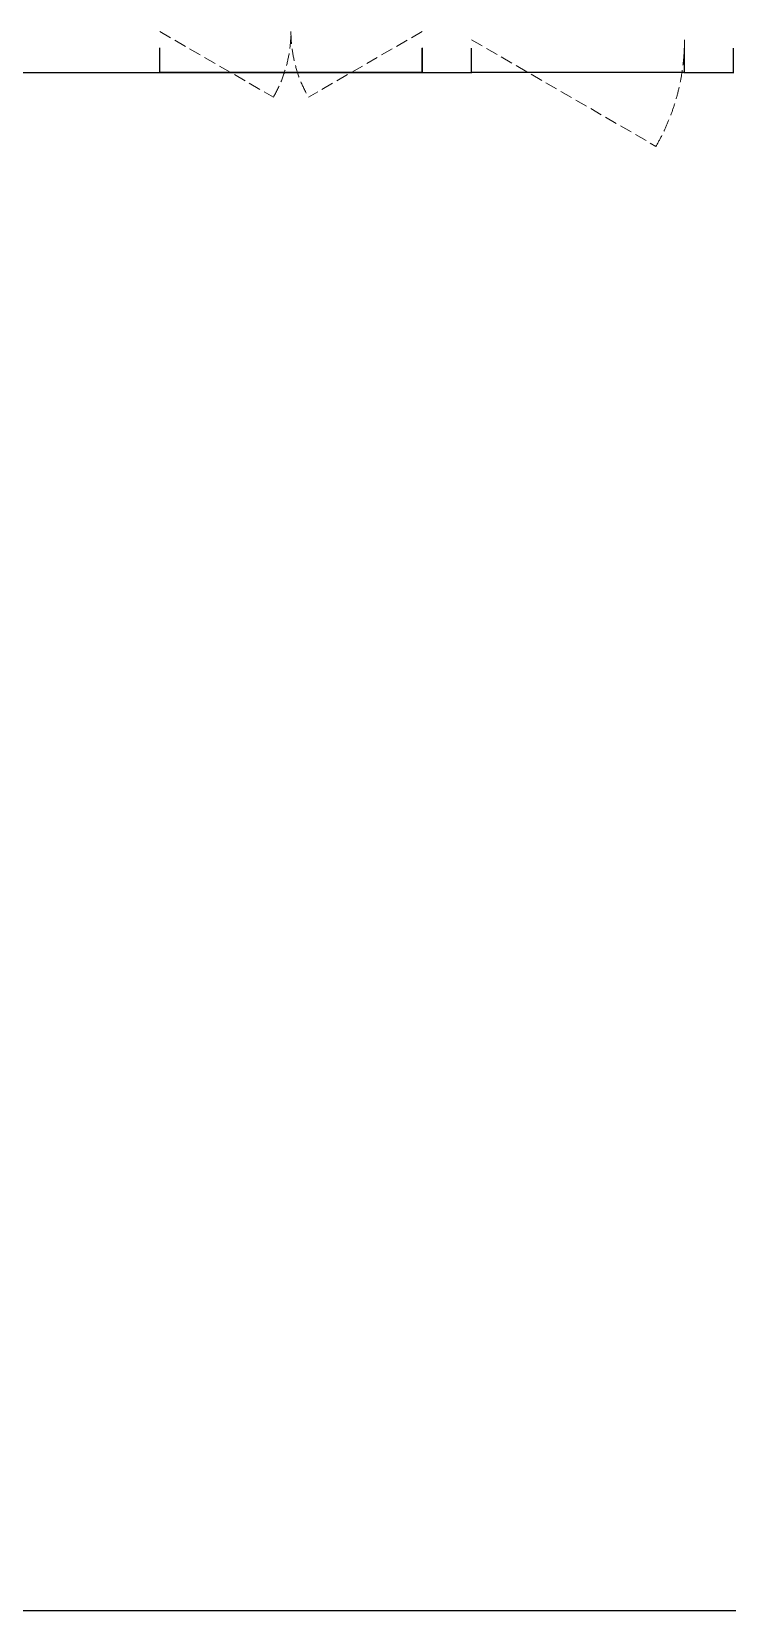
# Model space of a CAD drawing. Extents: x 2803505 to 5851001, y -1372902 to 24339.
# Drawn here: x 3437029 to 3441276, y -718954 to -709323 of the extents above; entities that cross this region are included whole.
import ezdxf
from ezdxf.xclip import XClip

# ---------------------------------------------------------------- set-up
doc = ezdxf.new("R2010")
doc.units = 0
doc.header["$LTSCALE"] = 1000
doc.header["$MEASUREMENT"] = 0
doc.header["$XCLIPFRAME"] = 2
doc.linetypes.add('DASH', pattern=[0.35, 0.25, -0.1])
doc.linetypes.add('DOTE', pattern=[2.42, 2, -0.2, 0.02, -0.2])
doc.layers.get('0').update_dxf_attribs({"linetype": 'CONTINUOUS'})
doc.layers.add('!!电气', color=1, linetype='CONTINUOUS')
doc.layers.add('看线', color=185, linetype='CONTINUOUS')
doc.layers.add('DOTE', color=19, linetype='DOTE', lineweight=9)
doc.layers.add('WINDOW', color=146, linetype='CONTINUOUS', lineweight=20)

# ---------------------------------------------------------------- blocks, each defined once
blk = doc.blocks.new('A$C74D73064')
at = {"layer": 'DOTE', "color": 252}
blk.add_line((196116, 26519.3), (-86385.2, 26519.3), dxfattribs=at)
blk = doc.blocks.new('A$C7F3A17C0')
ref = blk.add_blockref('A$C74D73064', (61886.3, 6790.9))
XClip(ref).set_block_clipping_path([(-52083.8042452353, 10173.6344749072), (1916.1826223061, 29673.6344737304)])
blk = doc.blocks.new('A$C1C403CBE')
at = {"color": 252, "const_width": 8}
for points in [[(15050, -100), (15050, -250), (14750, -250), (14750, -100)], [(16650, -100), (16650, -250), (16350, -250), (16350, -100)]]:
    blk.add_lwpolyline(points, dxfattribs=at)
at = {"layer": 'WINDOW', "color": 252, "linetype": 'DASH', "ltscale": 0.3}
for points in [[(13150, 0), (13842.8, -400, 0.131652), (13950, 0)], [(14750, 0), (14057.2, -400, -0.131652), (13950, 0)], [(15051.9, -50), (16177.8, -700, 0.131652), (16351.9, -50)]]:
    blk.add_lwpolyline(points, format="xyb", dxfattribs=at)
at = {"layer": '看线', "color": 252, "ltscale": 0.5}
for points in [[(14750, -100), (14750, -250), (13150, -250), (13150, -100)], [(10250, -250), (14750, -250)], [(16350, -250), (15050, -250)]]:
    blk.add_lwpolyline(points, dxfattribs=at)

msp = doc.modelspace()

# ---------------------------------------------------------------- linework, layer by layer
at = {"layer": '!!电气', "color": 252}
msp.add_line((3412859.7, -718953.6), (3486464.6, -718953.6), dxfattribs=at)

# ---------------------------------------------------------------- block references
at = {"layer": '!!电气'}
for name, p in [('A$C7F3A17C0', (3244659.7, -747653.6)), ('A$C1C403CBE', (3424662.1, -709322.9))]:
    msp.add_blockref(name, p, dxfattribs=at)

doc.saveas('drawing.dxf')
